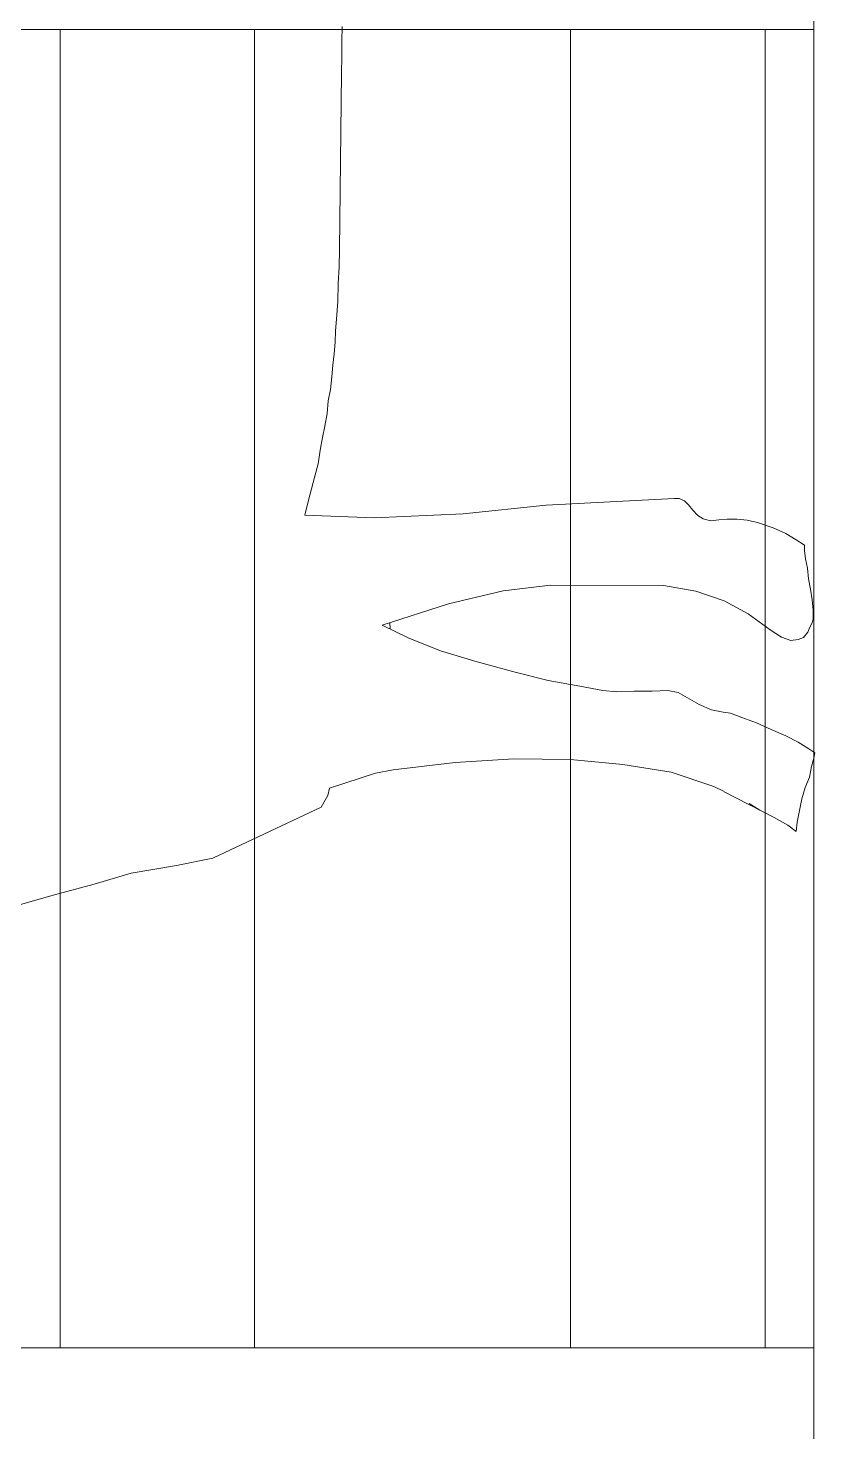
# Model space of a CAD drawing. Header units: millimetres. Extents: x 73 to 57768, y -40361 to 10065.
# Drawn here: x 13273.5 to 13354.4, y 1794.5 to 1938.9 of the extents above; entities that cross this region are included whole.
import ezdxf

# ---------------------------------------------------------------- set-up
doc = ezdxf.new("R2010")
doc.units = ezdxf.units.MM
doc.layers.add('pogled', color=7, linetype='Continuous', lineweight=5, true_color=0x8db1c3)

msp = doc.modelspace()

# ---------------------------------------------------------------- linework, layer by layer
at = {"layer": 'pogled'}
for p, q in [((13354.32, 5059.366), (13354.32, 1417.951)), ((13305.815, 1937.499), (13305.833, 1939.009)), ((13305.815, 1937.499), (13305.833, 1939.009)), ((13305.815, 1937.499), (13305.833, 1939.009)), ((13305.815, 1937.499), (13305.833, 1939.009)), ((13305.796, 1935.881), (13305.815, 1937.499)), ((13305.796, 1935.881), (13305.815, 1937.499)), ((13305.796, 1935.881), (13305.815, 1937.499)), ((13305.796, 1935.881), (13305.815, 1937.499)), ((13305.776, 1934.264), (13305.796, 1935.881)), ((13305.776, 1934.264), (13305.796, 1935.881)), ((13305.776, 1934.264), (13305.796, 1935.881)), ((13305.776, 1934.264), (13305.796, 1935.881)), ((13305.558, 1916.04), (13305.776, 1934.264)), ((13305.558, 1916.04), (13305.776, 1934.264)), ((13305.558, 1916.04), (13305.776, 1934.264)), ((13305.558, 1916.04), (13305.776, 1934.264)), ((13305.538, 1914.314), (13305.558, 1916.04)), ((13305.538, 1914.314), (13305.558, 1916.04)), ((13305.538, 1914.314), (13305.558, 1916.04)), ((13305.538, 1914.314), (13305.558, 1916.04)), ((13305.409, 1912.59), (13305.538, 1914.314)), ((13305.409, 1912.59), (13305.538, 1914.314)), ((13305.409, 1912.59), (13305.538, 1914.314)), ((13305.409, 1912.59), (13305.538, 1914.314)), ((13305.387, 1910.757), (13305.409, 1912.59)), ((13305.387, 1910.757), (13305.409, 1912.59)), ((13305.387, 1910.757), (13305.409, 1912.59)), ((13305.387, 1910.757), (13305.409, 1912.59)), ((13305.258, 1908.925), (13305.387, 1910.757)), ((13305.258, 1908.925), (13305.387, 1910.757)), ((13305.258, 1908.925), (13305.387, 1910.757)), ((13305.258, 1908.925), (13305.387, 1910.757)), ((13305.136, 1907.74), (13305.258, 1908.925)), ((13305.136, 1907.74), (13305.258, 1908.925)), ((13305.136, 1907.74), (13305.258, 1908.925)), ((13305.136, 1907.74), (13305.258, 1908.925)), ((13304.999, 1905.369), (13305.121, 1906.554)), ((13304.999, 1905.369), (13305.121, 1906.554)), ((13304.999, 1905.369), (13305.121, 1906.554)), ((13304.999, 1905.369), (13305.121, 1906.554)), ((13305.121, 1906.554), (13305.136, 1907.74)), ((13305.121, 1906.554), (13305.136, 1907.74)), ((13305.121, 1906.554), (13305.136, 1907.74)), ((13305.121, 1906.554), (13305.136, 1907.74)), ((13304.877, 1904.184), (13304.999, 1905.369)), ((13304.877, 1904.184), (13304.999, 1905.369)), ((13304.877, 1904.184), (13304.999, 1905.369)), ((13304.877, 1904.184), (13304.999, 1905.369)), ((13304.755, 1902.999), (13304.877, 1904.184)), ((13304.755, 1902.999), (13304.877, 1904.184)), ((13304.755, 1902.999), (13304.877, 1904.184)), ((13304.755, 1902.999), (13304.877, 1904.184)), ((13304.632, 1901.707), (13304.755, 1902.999)), ((13304.632, 1901.707), (13304.755, 1902.999)), ((13304.632, 1901.707), (13304.755, 1902.999)), ((13304.632, 1901.707), (13304.755, 1902.999)), ((13304.402, 1900.523), (13304.632, 1901.707)), ((13304.402, 1900.523), (13304.632, 1901.707)), ((13304.402, 1900.523), (13304.632, 1901.707)), ((13304.402, 1900.523), (13304.632, 1901.707)), ((13304.048, 1897.939), (13304.279, 1899.23)), ((13304.048, 1897.939), (13304.279, 1899.23)), ((13304.048, 1897.939), (13304.279, 1899.23)), ((13304.048, 1897.939), (13304.279, 1899.23)), ((13304.279, 1899.23), (13304.402, 1900.523)), ((13304.279, 1899.23), (13304.402, 1900.523)), ((13304.279, 1899.23), (13304.402, 1900.523)), ((13304.279, 1899.23), (13304.402, 1900.523)), ((13303.818, 1896.755), (13304.048, 1897.939)), ((13303.818, 1896.755), (13304.048, 1897.939)), ((13303.818, 1896.755), (13304.048, 1897.939)), ((13303.818, 1896.755), (13304.048, 1897.939)), ((13303.587, 1895.464), (13303.818, 1896.755)), ((13303.587, 1895.464), (13303.818, 1896.755)), ((13303.587, 1895.464), (13303.818, 1896.755)), ((13303.587, 1895.464), (13303.818, 1896.755)), ((13303.354, 1894.064), (13303.587, 1895.464)), ((13303.354, 1894.064), (13303.587, 1895.464)), ((13303.354, 1894.064), (13303.587, 1895.464)), ((13303.354, 1894.064), (13303.587, 1895.464)), ((13303.015, 1892.774), (13303.354, 1894.064)), ((13303.015, 1892.774), (13303.354, 1894.064)), ((13303.015, 1892.774), (13303.354, 1894.064)), ((13303.015, 1892.774), (13303.354, 1894.064)), ((13302.676, 1891.484), (13303.015, 1892.774)), ((13302.676, 1891.484), (13303.015, 1892.774)), ((13302.676, 1891.484), (13303.015, 1892.774)), ((13302.676, 1891.484), (13303.015, 1892.774)), ((13302.337, 1890.194), (13302.676, 1891.484)), ((13302.337, 1890.194), (13302.676, 1891.484)), ((13302.337, 1890.194), (13302.676, 1891.484)), ((13302.337, 1890.194), (13302.676, 1891.484)), ((13339.956, 1890.499), (13326.815, 1889.794)), ((13339.956, 1890.499), (13326.815, 1889.794)), ((13339.956, 1890.499), (13326.815, 1889.794)), ((13339.956, 1890.499), (13326.815, 1889.794)), ((13340.495, 1890.493), (13339.956, 1890.499)), ((13340.495, 1890.493), (13339.956, 1890.499)), ((13340.495, 1890.493), (13339.956, 1890.499)), ((13340.495, 1890.493), (13339.956, 1890.499)), ((13341.031, 1890.271), (13340.495, 1890.493)), ((13341.031, 1890.271), (13340.495, 1890.493)), ((13341.031, 1890.271), (13340.495, 1890.493)), ((13341.031, 1890.271), (13340.495, 1890.493)), ((13301.997, 1888.796), (13302.337, 1890.194)), ((13301.997, 1888.796), (13302.337, 1890.194)), ((13301.997, 1888.796), (13302.337, 1890.194)), ((13301.997, 1888.796), (13302.337, 1890.194)), ((13326.815, 1889.794), (13318.284, 1888.925)), ((13326.815, 1889.794), (13318.284, 1888.925)), ((13326.815, 1889.794), (13318.284, 1888.925)), ((13326.815, 1889.794), (13318.284, 1888.925)), ((13341.458, 1889.834), (13341.031, 1890.271)), ((13341.458, 1889.834), (13341.031, 1890.271)), ((13341.458, 1889.834), (13341.031, 1890.271)), ((13341.458, 1889.834), (13341.031, 1890.271)), ((13341.882, 1889.29), (13341.458, 1889.834)), ((13341.882, 1889.29), (13341.458, 1889.834)), ((13341.882, 1889.29), (13341.458, 1889.834)), ((13341.882, 1889.29), (13341.458, 1889.834)), ((13342.415, 1888.744), (13341.882, 1889.29)), ((13342.415, 1888.744), (13341.882, 1889.29)), ((13342.415, 1888.744), (13341.882, 1889.29)), ((13342.415, 1888.744), (13341.882, 1889.29)), ((13309.112, 1888.495), (13301.997, 1888.796)), ((13309.112, 1888.495), (13301.997, 1888.796)), ((13309.112, 1888.495), (13301.997, 1888.796)), ((13309.112, 1888.495), (13301.997, 1888.796)), ((13318.284, 1888.925), (13309.112, 1888.495)), ((13318.284, 1888.925), (13309.112, 1888.495)), ((13318.284, 1888.925), (13309.112, 1888.495)), ((13318.284, 1888.925), (13309.112, 1888.495)), ((13342.95, 1888.414), (13342.415, 1888.744)), ((13342.95, 1888.414), (13342.415, 1888.744)), ((13342.95, 1888.414), (13342.415, 1888.744)), ((13342.95, 1888.414), (13342.415, 1888.744)), ((13343.703, 1888.19), (13342.95, 1888.414)), ((13343.703, 1888.19), (13342.95, 1888.414)), ((13343.703, 1888.19), (13342.95, 1888.414)), ((13343.703, 1888.19), (13342.95, 1888.414)), ((13344.567, 1888.287), (13343.703, 1888.19)), ((13344.567, 1888.287), (13343.703, 1888.19)), ((13344.567, 1888.287), (13343.703, 1888.19)), ((13344.567, 1888.287), (13343.703, 1888.19)), ((13345.431, 1888.385), (13344.567, 1888.287)), ((13345.431, 1888.385), (13344.567, 1888.287)), ((13345.431, 1888.385), (13344.567, 1888.287)), ((13345.431, 1888.385), (13344.567, 1888.287)), ((13346.401, 1888.373), (13345.431, 1888.385)), ((13346.401, 1888.373), (13345.431, 1888.385)), ((13346.401, 1888.373), (13345.431, 1888.385)), ((13346.401, 1888.373), (13345.431, 1888.385)), ((13347.478, 1888.252), (13346.401, 1888.373)), ((13347.478, 1888.252), (13346.401, 1888.373)), ((13347.478, 1888.252), (13346.401, 1888.373)), ((13347.478, 1888.252), (13346.401, 1888.373)), ((13348.554, 1888.024), (13347.478, 1888.252)), ((13348.554, 1888.024), (13347.478, 1888.252)), ((13348.554, 1888.024), (13347.478, 1888.252)), ((13348.554, 1888.024), (13347.478, 1888.252)), ((13350.165, 1887.465), (13348.554, 1888.024)), ((13350.165, 1887.465), (13348.554, 1888.024)), ((13350.165, 1887.465), (13348.554, 1888.024)), ((13350.165, 1887.465), (13348.554, 1888.024)), ((13351.453, 1886.911), (13350.165, 1887.465)), ((13351.453, 1886.911), (13350.165, 1887.465)), ((13351.453, 1886.911), (13350.165, 1887.465)), ((13351.453, 1886.911), (13350.165, 1887.465)), ((13352.523, 1886.251), (13351.453, 1886.911)), ((13352.523, 1886.251), (13351.453, 1886.911)), ((13352.523, 1886.251), (13351.453, 1886.911)), ((13352.523, 1886.251), (13351.453, 1886.911)), ((13353.38, 1885.701), (13352.523, 1886.251)), ((13353.38, 1885.701), (13352.523, 1886.251)), ((13353.38, 1885.701), (13352.523, 1886.251)), ((13353.38, 1885.701), (13352.523, 1886.251)), ((13353.373, 1885.162), (13353.38, 1885.701)), ((13353.373, 1885.162), (13353.38, 1885.701)), ((13353.373, 1885.162), (13353.38, 1885.701)), ((13353.373, 1885.162), (13353.38, 1885.701)), ((13353.471, 1884.298), (13353.373, 1885.162)), ((13353.471, 1884.298), (13353.373, 1885.162)), ((13353.471, 1884.298), (13353.373, 1885.162)), ((13353.471, 1884.298), (13353.373, 1885.162)), ((13353.675, 1883.325), (13353.471, 1884.298)), ((13353.675, 1883.325), (13353.471, 1884.298)), ((13353.675, 1883.325), (13353.471, 1884.298)), ((13353.675, 1883.325), (13353.471, 1884.298)), ((13353.77, 1882.245), (13353.675, 1883.325)), ((13353.77, 1882.245), (13353.675, 1883.325)), ((13353.77, 1882.245), (13353.675, 1883.325)), ((13353.77, 1882.245), (13353.675, 1883.325)), ((13353.972, 1881.164), (13353.77, 1882.245)), ((13353.972, 1881.164), (13353.77, 1882.245)), ((13353.972, 1881.164), (13353.77, 1882.245)), ((13353.972, 1881.164), (13353.77, 1882.245)), ((13316.771, 1879.668), (13322.396, 1881.003)), ((13316.771, 1879.668), (13322.396, 1881.003)), ((13316.771, 1879.668), (13322.396, 1881.003)), ((13316.771, 1879.668), (13322.396, 1881.003)), ((13322.396, 1881.003), (13327.256, 1881.592)), ((13322.396, 1881.003), (13327.256, 1881.592)), ((13322.396, 1881.003), (13327.256, 1881.592)), ((13322.396, 1881.003), (13327.256, 1881.592)), ((13327.256, 1881.592), (13338.878, 1881.561)), ((13327.256, 1881.592), (13338.878, 1881.561)), ((13327.256, 1881.592), (13338.878, 1881.561)), ((13327.256, 1881.592), (13338.878, 1881.561)), ((13338.878, 1881.561), (13342.214, 1880.981)), ((13338.878, 1881.561), (13342.214, 1880.981)), ((13338.878, 1881.561), (13342.214, 1880.981)), ((13338.878, 1881.561), (13342.214, 1880.981)), ((13342.214, 1880.981), (13345.114, 1879.976)), ((13342.214, 1880.981), (13345.114, 1879.976)), ((13342.214, 1880.981), (13345.114, 1879.976)), ((13342.214, 1880.981), (13345.114, 1879.976)), ((13354.175, 1880.083), (13353.972, 1881.164)), ((13354.175, 1880.083), (13353.972, 1881.164)), ((13354.175, 1880.083), (13353.972, 1881.164)), ((13354.175, 1880.083), (13353.972, 1881.164)), ((13309.951, 1877.484), (13316.771, 1879.668)), ((13309.951, 1877.484), (13316.771, 1879.668)), ((13309.951, 1877.484), (13316.771, 1879.668)), ((13309.951, 1877.484), (13316.771, 1879.668)), ((13345.114, 1879.976), (13347.579, 1878.652)), ((13345.114, 1879.976), (13347.579, 1878.652)), ((13345.114, 1879.976), (13347.579, 1878.652)), ((13345.114, 1879.976), (13347.579, 1878.652)), ((13354.27, 1879.004), (13354.175, 1880.083)), ((13354.27, 1879.004), (13354.175, 1880.083)), ((13354.27, 1879.004), (13354.175, 1880.083)), ((13354.27, 1879.004), (13354.175, 1880.083)), ((13354.26, 1878.141), (13354.27, 1879.004)), ((13354.26, 1878.141), (13354.27, 1879.004)), ((13354.26, 1878.141), (13354.27, 1879.004)), ((13354.26, 1878.141), (13354.27, 1879.004)), ((13312.631, 1876.158), (13309.951, 1877.484)), ((13312.631, 1876.158), (13309.951, 1877.484)), ((13312.631, 1876.158), (13309.951, 1877.484)), ((13312.631, 1876.158), (13309.951, 1877.484)), ((13310.743, 1877.738), (13310.758, 1877.085)), ((13310.743, 1877.738), (13310.758, 1877.085)), ((13310.743, 1877.738), (13310.758, 1877.085)), ((13310.743, 1877.738), (13310.758, 1877.085)), ((13347.579, 1878.652), (13349.824, 1877.008)), ((13347.579, 1878.652), (13349.824, 1877.008)), ((13347.579, 1878.652), (13349.824, 1877.008)), ((13347.579, 1878.652), (13349.824, 1877.008)), ((13353.926, 1877.282), (13354.147, 1877.711)), ((13353.926, 1877.282), (13354.147, 1877.711)), ((13353.926, 1877.282), (13354.147, 1877.711)), ((13353.926, 1877.282), (13354.147, 1877.711)), ((13354.147, 1877.711), (13354.26, 1878.141)), ((13354.147, 1877.711), (13354.26, 1878.141)), ((13354.147, 1877.711), (13354.26, 1878.141)), ((13354.147, 1877.711), (13354.26, 1878.141)), ((13315.959, 1874.824), (13312.631, 1876.158)), ((13315.959, 1874.824), (13312.631, 1876.158)), ((13315.959, 1874.824), (13312.631, 1876.158)), ((13315.959, 1874.824), (13312.631, 1876.158)), ((13349.824, 1877.008), (13351.002, 1876.239)), ((13349.824, 1877.008), (13351.002, 1876.239)), ((13349.824, 1877.008), (13351.002, 1876.239)), ((13349.824, 1877.008), (13351.002, 1876.239)), ((13351.002, 1876.239), (13351.968, 1875.904)), ((13351.002, 1876.239), (13351.968, 1875.904)), ((13351.002, 1876.239), (13351.968, 1875.904)), ((13351.002, 1876.239), (13351.968, 1875.904)), ((13351.968, 1875.904), (13352.724, 1876.003)), ((13351.968, 1875.904), (13352.724, 1876.003)), ((13351.968, 1875.904), (13352.724, 1876.003)), ((13351.968, 1875.904), (13352.724, 1876.003)), ((13352.724, 1876.003), (13353.266, 1876.212)), ((13352.724, 1876.003), (13353.266, 1876.212)), ((13352.724, 1876.003), (13353.266, 1876.212)), ((13352.724, 1876.003), (13353.266, 1876.212)), ((13353.266, 1876.212), (13353.704, 1876.746)), ((13353.266, 1876.212), (13353.704, 1876.746)), ((13353.266, 1876.212), (13353.704, 1876.746)), ((13353.266, 1876.212), (13353.704, 1876.746)), ((13353.704, 1876.746), (13353.926, 1877.282)), ((13353.704, 1876.746), (13353.926, 1877.282)), ((13353.704, 1876.746), (13353.926, 1877.282)), ((13353.704, 1876.746), (13353.926, 1877.282)), ((13319.72, 1873.701), (13315.959, 1874.824)), ((13319.72, 1873.701), (13315.959, 1874.824)), ((13319.72, 1873.701), (13315.959, 1874.824)), ((13319.72, 1873.701), (13315.959, 1874.824)), ((13323.483, 1872.685), (13319.72, 1873.701)), ((13323.483, 1872.685), (13319.72, 1873.701)), ((13323.483, 1872.685), (13319.72, 1873.701)), ((13323.483, 1872.685), (13319.72, 1873.701)), ((13327.031, 1871.78), (13323.483, 1872.685)), ((13327.031, 1871.78), (13323.483, 1872.685)), ((13327.031, 1871.78), (13323.483, 1872.685)), ((13327.031, 1871.78), (13323.483, 1872.685)), ((13330.26, 1871.202), (13327.031, 1871.78)), ((13330.26, 1871.202), (13327.031, 1871.78)), ((13330.26, 1871.202), (13327.031, 1871.78)), ((13330.26, 1871.202), (13327.031, 1871.78)), ((13332.627, 1870.742), (13330.26, 1871.202)), ((13332.627, 1870.742), (13330.26, 1871.202)), ((13332.627, 1870.742), (13330.26, 1871.202)), ((13332.627, 1870.742), (13330.26, 1871.202)), ((13334.027, 1870.618), (13332.627, 1870.742)), ((13334.027, 1870.618), (13332.627, 1870.742)), ((13334.027, 1870.618), (13332.627, 1870.742)), ((13334.027, 1870.618), (13332.627, 1870.742)), ((13335.862, 1870.704), (13334.027, 1870.618)), ((13335.862, 1870.704), (13334.027, 1870.618)), ((13335.862, 1870.704), (13334.027, 1870.618)), ((13335.862, 1870.704), (13334.027, 1870.618)), ((13337.695, 1870.682), (13335.862, 1870.704)), ((13337.695, 1870.682), (13335.862, 1870.704)), ((13337.695, 1870.682), (13335.862, 1870.704)), ((13337.695, 1870.682), (13335.862, 1870.704)), ((13339.314, 1870.77), (13337.695, 1870.682)), ((13339.314, 1870.77), (13337.695, 1870.682)), ((13339.314, 1870.77), (13337.695, 1870.682)), ((13339.314, 1870.77), (13337.695, 1870.682)), ((13340.39, 1870.542), (13339.314, 1870.77)), ((13340.39, 1870.542), (13339.314, 1870.77)), ((13340.39, 1870.542), (13339.314, 1870.77)), ((13340.39, 1870.542), (13339.314, 1870.77)), ((13341.354, 1869.991), (13340.39, 1870.542)), ((13341.354, 1869.991), (13340.39, 1870.542)), ((13341.354, 1869.991), (13340.39, 1870.542)), ((13341.354, 1869.991), (13340.39, 1870.542)), ((13342.532, 1869.33), (13341.354, 1869.991)), ((13342.532, 1869.33), (13341.354, 1869.991)), ((13342.532, 1869.33), (13341.354, 1869.991)), ((13342.532, 1869.33), (13341.354, 1869.991)), ((13343.82, 1868.775), (13342.532, 1869.33)), ((13343.82, 1868.775), (13342.532, 1869.33)), ((13343.82, 1868.775), (13342.532, 1869.33)), ((13343.82, 1868.775), (13342.532, 1869.33)), ((13345.003, 1868.545), (13343.82, 1868.775)), ((13345.003, 1868.545), (13343.82, 1868.775)), ((13345.003, 1868.545), (13343.82, 1868.775)), ((13345.003, 1868.545), (13343.82, 1868.775)), ((13345.757, 1868.428), (13345.003, 1868.545)), ((13345.757, 1868.428), (13345.003, 1868.545)), ((13345.757, 1868.428), (13345.003, 1868.545)), ((13345.757, 1868.428), (13345.003, 1868.545)), ((13346.938, 1867.983), (13345.757, 1868.428)), ((13346.938, 1867.983), (13345.757, 1868.428)), ((13346.938, 1867.983), (13345.757, 1868.428)), ((13346.938, 1867.983), (13345.757, 1868.428)), ((13348.441, 1867.426), (13346.938, 1867.983)), ((13348.441, 1867.426), (13346.938, 1867.983)), ((13348.441, 1867.426), (13346.938, 1867.983)), ((13348.441, 1867.426), (13346.938, 1867.983)), ((13349.943, 1866.761), (13348.441, 1867.426)), ((13349.943, 1866.761), (13348.441, 1867.426)), ((13349.943, 1866.761), (13348.441, 1867.426)), ((13349.943, 1866.761), (13348.441, 1867.426)), ((13351.445, 1866.096), (13349.943, 1866.761)), ((13351.445, 1866.096), (13349.943, 1866.761)), ((13351.445, 1866.096), (13349.943, 1866.761)), ((13351.445, 1866.096), (13349.943, 1866.761)), ((13352.731, 1865.433), (13351.445, 1866.096)), ((13352.731, 1865.433), (13351.445, 1866.096)), ((13352.731, 1865.433), (13351.445, 1866.096)), ((13352.731, 1865.433), (13351.445, 1866.096)), ((13353.802, 1864.773), (13352.731, 1865.433)), ((13353.802, 1864.773), (13352.731, 1865.433)), ((13353.802, 1864.773), (13352.731, 1865.433)), ((13353.802, 1864.773), (13352.731, 1865.433)), ((13354.444, 1864.334), (13353.802, 1864.773)), ((13354.444, 1864.334), (13353.802, 1864.773)), ((13354.444, 1864.334), (13353.802, 1864.773)), ((13354.444, 1864.334), (13353.802, 1864.773)), ((13311.067, 1862.588), (13317.44, 1863.374)), ((13311.067, 1862.588), (13317.44, 1863.374)), ((13311.067, 1862.588), (13317.44, 1863.374)), ((13311.067, 1862.588), (13317.44, 1863.374)), ((13317.44, 1863.374), (13323.483, 1863.733)), ((13317.44, 1863.374), (13323.483, 1863.733)), ((13317.44, 1863.374), (13323.483, 1863.733)), ((13317.44, 1863.374), (13323.483, 1863.733)), ((13323.483, 1863.733), (13329.307, 1863.664)), ((13323.483, 1863.733), (13329.307, 1863.664)), ((13323.483, 1863.733), (13329.307, 1863.664)), ((13323.483, 1863.733), (13329.307, 1863.664)), ((13329.307, 1863.664), (13334.693, 1863.168)), ((13329.307, 1863.664), (13334.693, 1863.168)), ((13329.307, 1863.664), (13334.693, 1863.168)), ((13329.307, 1863.664), (13334.693, 1863.168)), ((13334.693, 1863.168), (13339.645, 1862.354)), ((13334.693, 1863.168), (13339.645, 1862.354)), ((13334.693, 1863.168), (13339.645, 1862.354)), ((13334.693, 1863.168), (13339.645, 1862.354)), ((13354.104, 1862.936), (13354.33, 1863.796)), ((13354.104, 1862.936), (13354.33, 1863.796)), ((13354.104, 1862.936), (13354.33, 1863.796)), ((13354.104, 1862.936), (13354.33, 1863.796)), ((13354.33, 1863.796), (13354.444, 1864.334)), ((13354.33, 1863.796), (13354.444, 1864.334)), ((13354.33, 1863.796), (13354.444, 1864.334)), ((13354.33, 1863.796), (13354.444, 1864.334)), ((13304.514, 1860.714), (13309.265, 1862.274)), ((13304.514, 1860.714), (13309.265, 1862.274)), ((13304.514, 1860.714), (13309.265, 1862.274)), ((13304.514, 1860.714), (13309.265, 1862.274)), ((13309.265, 1862.274), (13311.067, 1862.588)), ((13309.265, 1862.274), (13311.067, 1862.588)), ((13309.265, 1862.274), (13311.067, 1862.588)), ((13309.265, 1862.274), (13311.067, 1862.588)), ((13339.645, 1862.354), (13344.049, 1860.899)), ((13339.645, 1862.354), (13344.049, 1860.899)), ((13339.645, 1862.354), (13344.049, 1860.899)), ((13339.645, 1862.354), (13344.049, 1860.899)), ((13353.431, 1860.787), (13353.875, 1861.86)), ((13353.431, 1860.787), (13353.875, 1861.86)), ((13353.431, 1860.787), (13353.875, 1861.86)), ((13353.431, 1860.787), (13353.875, 1861.86)), ((13353.875, 1861.86), (13354.104, 1862.936)), ((13353.875, 1861.86), (13354.104, 1862.936)), ((13353.875, 1861.86), (13354.104, 1862.936)), ((13353.875, 1861.86), (13354.104, 1862.936)), ((13304.349, 1859.972), (13304.514, 1860.714)), ((13304.349, 1859.972), (13304.514, 1860.714)), ((13304.349, 1859.972), (13304.514, 1860.714)), ((13304.349, 1859.972), (13304.514, 1860.714)), ((13344.049, 1860.899), (13345.119, 1860.38)), ((13344.049, 1860.899), (13345.119, 1860.38)), ((13344.049, 1860.899), (13345.119, 1860.38)), ((13344.049, 1860.899), (13345.119, 1860.38)), ((13345.115, 1860.35), (13350.266, 1857.697)), ((13345.115, 1860.35), (13350.266, 1857.697)), ((13345.115, 1860.35), (13350.266, 1857.697)), ((13345.115, 1860.35), (13350.266, 1857.697)), ((13353.093, 1859.605), (13353.431, 1860.787)), ((13353.093, 1859.605), (13353.431, 1860.787)), ((13353.093, 1859.605), (13353.431, 1860.787)), ((13353.093, 1859.605), (13353.431, 1860.787)), ((13303.681, 1858.765), (13292.52, 1853.508)), ((13303.681, 1858.765), (13292.52, 1853.508)), ((13303.681, 1858.765), (13292.52, 1853.508)), ((13303.681, 1858.765), (13292.52, 1853.508)), ((13303.681, 1858.765), (13304.349, 1859.972)), ((13303.681, 1858.765), (13304.349, 1859.972)), ((13303.681, 1858.765), (13304.349, 1859.972)), ((13303.681, 1858.765), (13304.349, 1859.972)), ((13347.695, 1859.13), (13348.766, 1858.47)), ((13347.695, 1859.13), (13348.766, 1858.47)), ((13347.695, 1859.13), (13348.766, 1858.47)), ((13347.695, 1859.13), (13348.766, 1858.47)), ((13352.863, 1858.421), (13353.093, 1859.605)), ((13352.863, 1858.421), (13353.093, 1859.605)), ((13352.863, 1858.421), (13353.093, 1859.605)), ((13352.863, 1858.421), (13353.093, 1859.605)), ((13350.266, 1857.697), (13351.659, 1856.926)), ((13350.266, 1857.697), (13351.659, 1856.926)), ((13350.266, 1857.697), (13351.659, 1856.926)), ((13350.266, 1857.697), (13351.659, 1856.926)), ((13352.633, 1857.238), (13352.863, 1858.421)), ((13352.633, 1857.238), (13352.863, 1858.421)), ((13352.633, 1857.238), (13352.863, 1858.421)), ((13352.633, 1857.238), (13352.863, 1858.421)), ((13351.659, 1856.926), (13352.514, 1856.268)), ((13351.659, 1856.926), (13352.514, 1856.268)), ((13351.659, 1856.926), (13352.514, 1856.268)), ((13351.659, 1856.926), (13352.514, 1856.268)), ((13352.514, 1856.268), (13352.633, 1857.238)), ((13352.514, 1856.268), (13352.633, 1857.238)), ((13352.514, 1856.268), (13352.633, 1857.238)), ((13352.514, 1856.268), (13352.633, 1857.238)), ((13288.815, 1852.754), (13292.52, 1853.508)), ((13288.815, 1852.754), (13292.52, 1853.508)), ((13288.815, 1852.754), (13292.52, 1853.508)), ((13288.815, 1852.754), (13292.52, 1853.508)), ((13280.345, 1850.843), (13284.133, 1851.984)), ((13280.345, 1850.843), (13284.133, 1851.984)), ((13280.345, 1850.843), (13284.133, 1851.984)), ((13280.345, 1850.843), (13284.133, 1851.984)), ((13284.133, 1851.984), (13288.815, 1852.754)), ((13284.133, 1851.984), (13288.815, 1852.754)), ((13284.133, 1851.984), (13288.815, 1852.754)), ((13284.133, 1851.984), (13288.815, 1852.754)), ((13276.125, 1849.707), (13280.345, 1850.843)), ((13276.125, 1849.707), (13280.345, 1850.843)), ((13276.125, 1849.707), (13280.345, 1850.843)), ((13276.125, 1849.707), (13280.345, 1850.843)), ((13271.688, 1848.466), (13276.125, 1849.707)), ((13271.688, 1848.466), (13276.125, 1849.707)), ((13271.688, 1848.466), (13276.125, 1849.707)), ((13271.688, 1848.466), (13276.125, 1849.707))]:
    msp.add_line(p, q, dxfattribs=at)
at = {"layer": 'pogled', "ltscale": 5}
msp.add_lwpolyline([(13354.32, 2349.181), (13354.32, 1789.181), (13354.32, 1541.923)], dxfattribs=at)
at = {"layer": 'pogled'}
for points in [[(13354.32, 1938.695), (13354.32, 1952.695)], [(13354.32, 1938.695), (13219.32, 1938.695)], [(13276.82, 1803.181), (13276.82, 1938.695)], [(13296.82, 1803.181), (13296.82, 1938.695)], [(13329.32, 1803.181), (13329.32, 1938.695)], [(13349.32, 1803.181), (13349.32, 1938.695)], [(13349.32, 1912.695), (13349.32, 1938.695)], [(13354.32, 1803.181), (13219.32, 1803.181)]]:
    msp.add_lwpolyline(points, dxfattribs=at)

doc.saveas('drawing.dxf')
